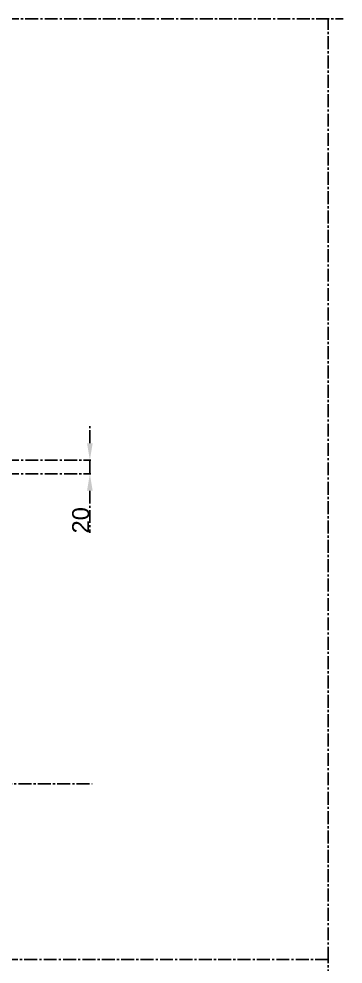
# Model space of a CAD drawing. Header units: centimetres. Extents: x -483 to 5478, y -332 to 3204.
# Drawn here: x 5001 to 5478, y 1810 to 3204 of the extents above; entities that cross this region are included whole.
import ezdxf

# ---------------------------------------------------------------- set-up
doc = ezdxf.new("R2010")
doc.units = ezdxf.units.CM
doc.linetypes.add('AXES2', pattern=[28.575, 19.05, -3.175, 3.175, -3.175])
doc.styles.get("Standard").update_dxf_attribs({"font": 'arial.ttf'})
doc.dimstyles.new('ISO-25', dxfattribs={"dimtxt": 25, "dimasz": 25, "dimexe": 1.25, "dimexo": 0.625, "dimtad": 1, "dimtxsty": 'Standard', "dimcen": 2.5, "dimadec": 0, "dimazin": 0, "dimtfac": 1, "dimtmove": 0, "dimatfit": 3, "dimfxl": 1, "dimarcsym": 0})

# ---------------------------------------------------------------- blocks, each defined once
blk = doc.blocks.new('*D170')
at = {"color": 0, "linetype": 'AXES2', "lineweight": -2, "transparency": 16777216}
for p, q in [((5105.1, 2577.8), (5105.1, 2602.8)), ((4781.4, 2552.8), (5106.3, 2552.8)), ((5105.1, 2552.8), (5105.1, 2532.8)), ((4781.4, 2532.8), (5106.3, 2532.8)), ((5105.1, 2507.8), (5105.1, 2445.4))]:
    blk.add_line(p, q, dxfattribs=at)
at = {"color": 0, "linetype": 'AXES2', "transparency": 16777216}
for points in [[(5100.9, 2577.8), (5109.2, 2577.8), (5105.1, 2552.8)], [(5100.9, 2507.8), (5109.2, 2507.8), (5105.1, 2532.8)]]:
    blk.add_solid(points, dxfattribs=at)
at = {"layer": 'Defpoints', "color": 0, "linetype": 'AXES2', "transparency": 16777216}
for p in [(4780.8, 2552.8), (4780.8, 2532.8), (5105.1, 2532.8)]:
    blk.add_point(p, dxfattribs=at)
at = {"color": 0, "linetype": 'AXES2', "transparency": 16777216, "insert": (5091.7, 2464.1), "char_height": 25, "attachment_point": 5, "rotation": 90}
blk.add_mtext('20', dxfattribs=at)

msp = doc.modelspace()

# ---------------------------------------------------------------- linework, layer by layer
at = {"linetype": 'AXES2'}
for p, q in [((-476.467, 3203.656), (5478.205, 3203.656)), ((5456.129, 1816.055), (5456.129, 3203.656)), ((4428.392, 2075.523), (5108.479, 2075.523)), ((5456.129, 1816.055), (2263.176, 1816.055)), ((5456.129, -332.072), (5456.129, 1816.055))]:
    msp.add_line(p, q, dxfattribs=at)

# ---------------------------------------------------------------- dimensions: what is measured, and where the dimension line sits
dim = msp.add_linear_dim(base=(5105.062, 2532.773), p1=(4780.786, 2552.773), p2=(4780.786, 2532.773), angle=90, dimstyle='ISO-25', dxfattribs=at)
dim.commit()
dim.dimension.update_dxf_attribs({"geometry": '*D170', "text_midpoint": (5091.673, 2464.072)})

doc.saveas('drawing.dxf')
